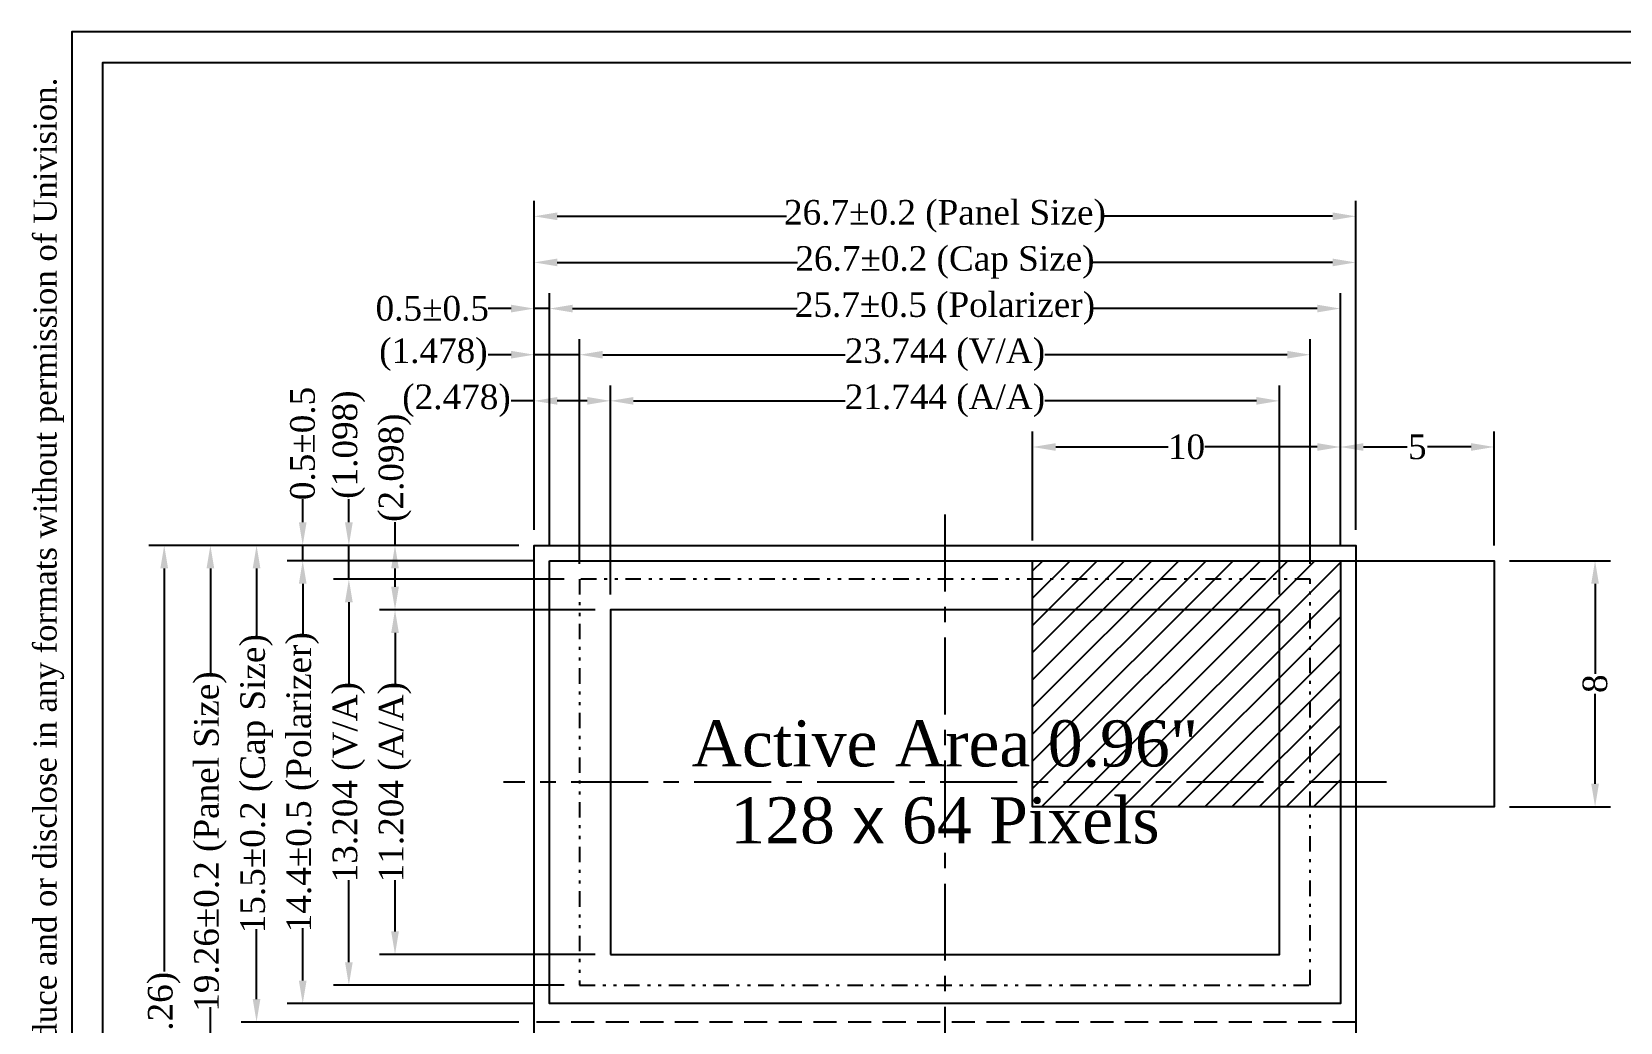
# Model space of a CAD drawing. Extents: x -1 to 152, y 0 to 80.
# Drawn here: x -1.3 to 50.3, y 47.8 to 80 of the extents above; entities that cross this region are included whole.
import ezdxf

# ---------------------------------------------------------------- set-up
doc = ezdxf.new("R2010")
doc.units = 0
doc.header["$MEASUREMENT"] = 0
for name, pattern in [('CENTER', [2, 1.25, -0.25, 0.25, -0.25]), ('DASHED', [0.75, 0.5, -0.25]), ('DIVIDE', [1.25, 0.5, -0.25, 0, -0.25, 0, -0.25])]:
    doc.linetypes.add(name, pattern=pattern)
for name, color, linetype in [('Center', 1, 'CENTER'), ('Dimension', 7, 'Continuous'), ('Frame', 7, 'Continuous'), ('Index', 7, 'Continuous')]:
    doc.layers.add(name, color=color, linetype=linetype)
doc.styles.get("Standard").update_dxf_attribs({"font": 'TIMES.TTF'})
doc.dimstyles.get("Standard").update_dxf_attribs({"dimtxt": 0.18, "dimasz": 0.18, "dimexe": 0.18, "dimexo": 0.0625, "dimgap": 0.09, "dimtad": 0, "dimtih": 1, "dimtoh": 1, "dimdec": 4, "dimzin": 0, "dimdsep": 46, "dimtxsty": 'Standard', "dimcen": 0.09, "dimadec": 0, "dimazin": 0, "dimtfac": 1, "dimtdec": 4, "dimtofl": 0, "dimtmove": 0, "dimatfit": 3, "dimfxl": 0, "dimtolj": 1, "dimtzin": 0, "dimarcsym": 0})

# ---------------------------------------------------------------- blocks, each defined once
blk = doc.blocks.new('*D0')
at = {"layer": 'Defpoints', "color": 0}
for p in [(17.5, 68), (17.5, 61.204), (39.244, 61.204)]:
    blk.add_point(p, dxfattribs=at)
at = {"layer": 'Dimension', "color": 0, "lineweight": -2}
for p, q in [((17.5, 61.704), (17.5, 68.5)), ((39.244, 61.704), (39.244, 68.5)), ((18.25, 68), (25.127, 68)), ((38.494, 68), (31.617, 68))]:
    blk.add_line(p, q, dxfattribs=at)
at = {"layer": 'Dimension', "color": 0}
for points in [[(18.25, 68.125), (18.25, 67.875), (17.5, 68)], [(38.494, 68.125), (38.494, 67.875), (39.244, 68)]]:
    blk.add_solid(points, dxfattribs=at)
at = {"layer": 'Dimension', "color": 0, "insert": (28.372, 68), "char_height": 0.8, "attachment_point": 5}
blk.add_mtext('\\A1;21.744 (A/A)', dxfattribs=at)
blk = doc.blocks.new('*D1')
at = {"layer": 'Defpoints', "color": 0}
for p in [(17.5, 61.204), (10.5, 50), (17.5, 50)]:
    blk.add_point(p, dxfattribs=at)
at = {"layer": 'Dimension', "color": 0, "lineweight": -2}
for p, q in [((17, 61.204), (10, 61.204)), ((10.5, 60.454), (10.5, 58.791)), ((10.5, 50.75), (10.5, 52.413)), ((17, 50), (10, 50))]:
    blk.add_line(p, q, dxfattribs=at)
at = {"layer": 'Dimension', "color": 0}
for points in [[(10.375, 60.454), (10.625, 60.454), (10.5, 61.204)], [(10.375, 50.75), (10.625, 50.75), (10.5, 50)]]:
    blk.add_solid(points, dxfattribs=at)
at = {"layer": 'Dimension', "color": 0, "insert": (10.5, 55.602), "char_height": 0.8, "attachment_point": 5, "rotation": 90}
blk.add_mtext('\\A1;11.204 (A/A)', dxfattribs=at)
blk = doc.blocks.new('*D2')
at = {"layer": 'Defpoints', "color": 0}
for p in [(10.5, 63.302), (15.022, 63.302), (17.5, 61.204)]:
    blk.add_point(p, dxfattribs=at)
at = {"layer": 'Dimension', "color": 0, "lineweight": -2}
for p, q in [((10.5, 63.302), (10.5, 64.052)), ((14.522, 63.302), (10, 63.302)), ((10.5, 61.954), (10.5, 62.552)), ((17, 61.204), (10, 61.204))]:
    blk.add_line(p, q, dxfattribs=at)
at = {"layer": 'Dimension', "color": 0}
for points in [[(10.375, 62.552), (10.625, 62.552), (10.5, 63.302)], [(10.375, 61.954), (10.625, 61.954), (10.5, 61.204)]]:
    blk.add_solid(points, dxfattribs=at)
at = {"layer": 'Dimension', "color": 0, "insert": (10.5, 65.826), "char_height": 0.8, "attachment_point": 5, "rotation": 90}
blk.add_mtext('\\A1;(2.098)', dxfattribs=at)
blk = doc.blocks.new('*D3')
at = {"layer": 'Defpoints', "color": 0}
for p in [(15.022, 68), (15.022, 63.302), (17.5, 61.204)]:
    blk.add_point(p, dxfattribs=at)
at = {"layer": 'Dimension', "color": 0, "lineweight": -2}
for p, q in [((15.022, 63.802), (15.022, 68.5)), ((17.5, 61.704), (17.5, 68.5)), ((15.022, 68), (14.272, 68)), ((16.75, 68), (15.772, 68))]:
    blk.add_line(p, q, dxfattribs=at)
at = {"layer": 'Dimension', "color": 0}
for points in [[(15.772, 68.125), (15.772, 67.875), (15.022, 68)], [(16.75, 68.125), (16.75, 67.875), (17.5, 68)]]:
    blk.add_solid(points, dxfattribs=at)
at = {"layer": 'Dimension', "color": 0, "insert": (12.498, 68), "char_height": 0.8, "attachment_point": 5}
blk.add_mtext('\\A1;(2.478)', dxfattribs=at)
blk = doc.blocks.new('*D4')
at = {"layer": 'Defpoints', "color": 0}
for p in [(15.022, 72.5), (15.022, 63.302), (41.722, 63.302)]:
    blk.add_point(p, dxfattribs=at)
at = {"layer": 'Dimension', "color": 0, "lineweight": -2}
for p, q in [((15.022, 63.802), (15.022, 73)), ((41.722, 63.802), (41.722, 73)), ((15.772, 72.5), (23.585, 72.5)), ((40.972, 72.5), (33.159, 72.5))]:
    blk.add_line(p, q, dxfattribs=at)
at = {"layer": 'Dimension', "color": 0}
for points in [[(15.772, 72.625), (15.772, 72.375), (15.022, 72.5)], [(40.972, 72.625), (40.972, 72.375), (41.722, 72.5)]]:
    blk.add_solid(points, dxfattribs=at)
at = {"layer": 'Dimension', "color": 0, "insert": (28.372, 72.5), "char_height": 0.8, "attachment_point": 5}
blk.add_mtext('\\A1;26.7±0.2 (Cap Size)', dxfattribs=at)
blk = doc.blocks.new('*D5')
at = {"layer": 'Defpoints', "color": 0}
for p in [(15.022, 63.302), (6, 47.802), (15.022, 47.802)]:
    blk.add_point(p, dxfattribs=at)
at = {"layer": 'Dimension', "color": 0, "lineweight": -2}
for p, q in [((14.522, 63.302), (5.5, 63.302)), ((6, 62.552), (6, 60.283)), ((6, 48.552), (6, 50.821)), ((14.522, 47.802), (5.5, 47.802))]:
    blk.add_line(p, q, dxfattribs=at)
at = {"layer": 'Dimension', "color": 0}
for points in [[(5.875, 62.552), (6.125, 62.552), (6, 63.302)], [(5.875, 48.552), (6.125, 48.552), (6, 47.802)]]:
    blk.add_solid(points, dxfattribs=at)
at = {"layer": 'Dimension', "color": 0, "insert": (6, 55.552), "char_height": 0.8, "attachment_point": 5, "rotation": 90}
blk.add_mtext('\\A1;15.5±0.2 (Cap Size)', dxfattribs=at)
blk = doc.blocks.new('*D6')
at = {"layer": 'Defpoints', "color": 0}
for p in [(4.5, 63.302), (15.022, 63.302), (15.022, 44.042)]:
    blk.add_point(p, dxfattribs=at)
at = {"layer": 'Dimension', "color": 0, "lineweight": -2}
for p, q in [((14.522, 63.302), (4, 63.302)), ((4.5, 62.552), (4.5, 59.059)), ((4.5, 44.792), (4.5, 48.285)), ((14.522, 44.042), (4, 44.042))]:
    blk.add_line(p, q, dxfattribs=at)
at = {"layer": 'Dimension', "color": 0}
for points in [[(4.375, 62.552), (4.625, 62.552), (4.5, 63.302)], [(4.375, 44.792), (4.625, 44.792), (4.5, 44.042)]]:
    blk.add_solid(points, dxfattribs=at)
at = {"layer": 'Dimension', "color": 0, "insert": (4.5, 53.672), "char_height": 0.8, "attachment_point": 5, "rotation": 90}
blk.add_mtext('\\A1;19.26±0.2 (Panel Size)', dxfattribs=at)
blk = doc.blocks.new('*D7')
at = {"layer": 'Defpoints', "color": 0}
for p in [(46.222, 66.5), (41.222, 62.802), (46.222, 62.802)]:
    blk.add_point(p, dxfattribs=at)
at = {"layer": 'Dimension', "color": 0, "lineweight": -2}
for p, q in [((41.222, 63.302), (41.222, 67)), ((46.222, 63.302), (46.222, 67)), ((41.972, 66.5), (43.394, 66.5)), ((45.472, 66.5), (44.05, 66.5))]:
    blk.add_line(p, q, dxfattribs=at)
at = {"layer": 'Dimension', "color": 0}
for points in [[(41.972, 66.625), (41.972, 66.375), (41.222, 66.5)], [(45.472, 66.625), (45.472, 66.375), (46.222, 66.5)]]:
    blk.add_solid(points, dxfattribs=at)
at = {"layer": 'Dimension', "color": 0, "insert": (43.722, 66.5), "char_height": 0.8, "attachment_point": 5}
blk.add_mtext('\\A1;5', dxfattribs=at)
blk = doc.blocks.new('*D8')
at = {"layer": 'Defpoints', "color": 0}
for p in [(41.222, 66.5), (31.222, 62.964), (41.222, 62.802)]:
    blk.add_point(p, dxfattribs=at)
at = {"layer": 'Dimension', "color": 0, "lineweight": -2}
for p, q in [((31.222, 63.464), (31.222, 67)), ((41.222, 63.302), (41.222, 67)), ((31.972, 66.5), (35.622, 66.5)), ((40.472, 66.5), (36.822, 66.5))]:
    blk.add_line(p, q, dxfattribs=at)
at = {"layer": 'Dimension', "color": 0}
for points in [[(31.972, 66.625), (31.972, 66.375), (31.222, 66.5)], [(40.472, 66.625), (40.472, 66.375), (41.222, 66.5)]]:
    blk.add_solid(points, dxfattribs=at)
at = {"layer": 'Dimension', "color": 0, "insert": (36.222, 66.5), "char_height": 0.8, "attachment_point": 5}
blk.add_mtext('\\A1;10', dxfattribs=at)
blk = doc.blocks.new('*D9')
at = {"layer": 'Defpoints', "color": 0}
for p in [(46.222, 62.802), (49.5, 62.802), (46.222, 54.802)]:
    blk.add_point(p, dxfattribs=at)
at = {"layer": 'Dimension', "color": 0, "lineweight": -2}
for p, q in [((46.722, 62.802), (50, 62.802)), ((49.5, 62.052), (49.5, 59.128)), ((49.5, 55.552), (49.5, 58.476)), ((46.722, 54.802), (50, 54.802))]:
    blk.add_line(p, q, dxfattribs=at)
at = {"layer": 'Dimension', "color": 0}
for points in [[(49.375, 62.052), (49.625, 62.052), (49.5, 62.802)], [(49.375, 55.552), (49.625, 55.552), (49.5, 54.802)]]:
    blk.add_solid(points, dxfattribs=at)
at = {"layer": 'Dimension', "color": 0, "insert": (49.5, 58.802), "char_height": 0.8, "attachment_point": 5, "rotation": 90}
blk.add_mtext('\\A1;8', dxfattribs=at)
blk = doc.blocks.new('*D11')
at = {"layer": 'Defpoints', "color": 0}
for p in [(16.5, 69.5), (16.5, 62.204), (40.244, 62.204)]:
    blk.add_point(p, dxfattribs=at)
at = {"layer": 'Dimension', "color": 0, "lineweight": -2}
for p, q in [((16.5, 62.704), (16.5, 70)), ((40.244, 62.704), (40.244, 70)), ((17.25, 69.5), (25.127, 69.5)), ((39.494, 69.5), (31.617, 69.5))]:
    blk.add_line(p, q, dxfattribs=at)
at = {"layer": 'Dimension', "color": 0}
for points in [[(17.25, 69.625), (17.25, 69.375), (16.5, 69.5)], [(39.494, 69.625), (39.494, 69.375), (40.244, 69.5)]]:
    blk.add_solid(points, dxfattribs=at)
at = {"layer": 'Dimension', "color": 0, "insert": (28.372, 69.5), "char_height": 0.8, "attachment_point": 5}
blk.add_mtext('\\A1;23.744 (V/A)', dxfattribs=at)
blk = doc.blocks.new('*D12')
at = {"layer": 'Defpoints', "color": 0}
for p in [(15.022, 69.5), (15.022, 63.302), (16.5, 62.204)]:
    blk.add_point(p, dxfattribs=at)
at = {"layer": 'Dimension', "color": 0, "lineweight": -2}
for p, q in [((15.022, 63.802), (15.022, 70)), ((16.5, 62.704), (16.5, 70)), ((14.272, 69.5), (13.522, 69.5)), ((16.5, 69.5), (15.022, 69.5)), ((17.25, 69.5), (18, 69.5))]:
    blk.add_line(p, q, dxfattribs=at)
at = {"layer": 'Dimension', "color": 0}
for points in [[(14.272, 69.625), (14.272, 69.375), (15.022, 69.5)], [(17.25, 69.625), (17.25, 69.375), (16.5, 69.5)]]:
    blk.add_solid(points, dxfattribs=at)
at = {"layer": 'Dimension', "color": 0, "insert": (11.748, 69.5), "char_height": 0.8, "attachment_point": 5}
blk.add_mtext('\\A1;(1.478)', dxfattribs=at)
blk = doc.blocks.new('*D13')
at = {"layer": 'Defpoints', "color": 0}
for p in [(15.522, 71), (15.522, 62.802), (41.222, 62.802)]:
    blk.add_point(p, dxfattribs=at)
at = {"layer": 'Dimension', "color": 0, "lineweight": -2}
for p, q in [((15.522, 63.302), (15.522, 71.5)), ((41.222, 63.302), (41.222, 71.5)), ((16.272, 71), (23.569, 71)), ((40.472, 71), (33.175, 71))]:
    blk.add_line(p, q, dxfattribs=at)
at = {"layer": 'Dimension', "color": 0}
for points in [[(16.272, 71.125), (16.272, 70.875), (15.522, 71)], [(40.472, 71.125), (40.472, 70.875), (41.222, 71)]]:
    blk.add_solid(points, dxfattribs=at)
at = {"layer": 'Dimension', "color": 0, "insert": (28.372, 71), "char_height": 0.8, "attachment_point": 5}
blk.add_mtext('\\A1;25.7±0.5 (Polarizer)', dxfattribs=at)
blk = doc.blocks.new('*D14')
at = {"layer": 'Defpoints', "color": 0}
for p in [(15.022, 71), (15.022, 63.302), (15.522, 62.802)]:
    blk.add_point(p, dxfattribs=at)
at = {"layer": 'Dimension', "color": 0, "lineweight": -2}
for p, q in [((15.022, 63.802), (15.022, 71.5)), ((15.522, 63.302), (15.522, 71.5)), ((14.272, 71), (13.522, 71)), ((15.522, 71), (15.022, 71)), ((16.272, 71), (17.022, 71))]:
    blk.add_line(p, q, dxfattribs=at)
at = {"layer": 'Dimension', "color": 0}
for points in [[(14.272, 71.125), (14.272, 70.875), (15.022, 71)], [(16.272, 71.125), (16.272, 70.875), (15.522, 71)]]:
    blk.add_solid(points, dxfattribs=at)
at = {"layer": 'Dimension', "color": 0, "insert": (11.71, 71), "char_height": 0.8, "attachment_point": 5}
blk.add_mtext('\\A1;0.5±0.5', dxfattribs=at)
blk = doc.blocks.new('*D15')
at = {"layer": 'Defpoints', "color": 0}
for p in [(15.022, 74), (15.022, 63.302), (41.722, 63.302)]:
    blk.add_point(p, dxfattribs=at)
at = {"layer": 'Dimension', "color": 0, "lineweight": -2}
for p, q in [((15.022, 63.802), (15.022, 74.5)), ((41.722, 63.802), (41.722, 74.5)), ((15.772, 74), (23.224, 74)), ((40.972, 74), (33.52, 74))]:
    blk.add_line(p, q, dxfattribs=at)
at = {"layer": 'Dimension', "color": 0}
for points in [[(15.772, 74.125), (15.772, 73.875), (15.022, 74)], [(40.972, 74.125), (40.972, 73.875), (41.722, 74)]]:
    blk.add_solid(points, dxfattribs=at)
at = {"layer": 'Dimension', "color": 0, "insert": (28.372, 74), "char_height": 0.8, "attachment_point": 5}
blk.add_mtext('\\A1;26.7±0.2 (Panel Size)', dxfattribs=at)
blk = doc.blocks.new('*D16')
at = {"layer": 'Defpoints', "color": 0}
for p in [(9, 62.204), (16.5, 62.204), (16.5, 49)]:
    blk.add_point(p, dxfattribs=at)
at = {"layer": 'Dimension', "color": 0, "lineweight": -2}
for p, q in [((16, 62.204), (8.5, 62.204)), ((9, 61.454), (9, 58.791)), ((9, 49.75), (9, 52.413)), ((16, 49), (8.5, 49))]:
    blk.add_line(p, q, dxfattribs=at)
at = {"layer": 'Dimension', "color": 0}
for points in [[(8.875, 61.454), (9.125, 61.454), (9, 62.204)], [(8.875, 49.75), (9.125, 49.75), (9, 49)]]:
    blk.add_solid(points, dxfattribs=at)
at = {"layer": 'Dimension', "color": 0, "insert": (9, 55.602), "char_height": 0.8, "attachment_point": 5, "rotation": 90}
blk.add_mtext('\\A1;13.204 (V/A)', dxfattribs=at)
blk = doc.blocks.new('*D17')
at = {"layer": 'Defpoints', "color": 0}
for p in [(9, 63.302), (15.022, 63.302), (16.5, 62.204)]:
    blk.add_point(p, dxfattribs=at)
at = {"layer": 'Dimension', "color": 0, "lineweight": -2}
for p, q in [((9, 64.052), (9, 64.802)), ((14.522, 63.302), (8.5, 63.302)), ((9, 62.204), (9, 63.302)), ((16, 62.204), (8.5, 62.204)), ((9, 61.454), (9, 60.704))]:
    blk.add_line(p, q, dxfattribs=at)
at = {"layer": 'Dimension', "color": 0}
for points in [[(8.875, 64.052), (9.125, 64.052), (9, 63.302)], [(8.875, 61.454), (9.125, 61.454), (9, 62.204)]]:
    blk.add_solid(points, dxfattribs=at)
at = {"layer": 'Dimension', "color": 0, "insert": (9, 66.576), "char_height": 0.8, "attachment_point": 5, "rotation": 90}
blk.add_mtext('\\A1;(1.098)', dxfattribs=at)
blk = doc.blocks.new('*D18')
at = {"layer": 'Defpoints', "color": 0}
for p in [(7.5, 62.802), (15.522, 62.802), (15.522, 48.402)]:
    blk.add_point(p, dxfattribs=at)
at = {"layer": 'Dimension', "color": 0, "lineweight": -2}
for p, q in [((15.022, 62.802), (7, 62.802)), ((7.5, 62.052), (7.5, 60.349)), ((7.5, 49.152), (7.5, 50.855)), ((15.022, 48.402), (7, 48.402))]:
    blk.add_line(p, q, dxfattribs=at)
at = {"layer": 'Dimension', "color": 0}
for points in [[(7.375, 62.052), (7.625, 62.052), (7.5, 62.802)], [(7.375, 49.152), (7.625, 49.152), (7.5, 48.402)]]:
    blk.add_solid(points, dxfattribs=at)
at = {"layer": 'Dimension', "color": 0, "insert": (7.5, 55.602), "char_height": 0.8, "attachment_point": 5, "rotation": 90}
blk.add_mtext('\\A1;14.4±0.5 (Polarizer)', dxfattribs=at)
blk = doc.blocks.new('*D19')
at = {"layer": 'Defpoints', "color": 0}
for p in [(7.5, 63.302), (15.022, 63.302), (15.522, 62.802)]:
    blk.add_point(p, dxfattribs=at)
at = {"layer": 'Dimension', "color": 0, "lineweight": -2}
for p, q in [((7.5, 64.052), (7.5, 64.802)), ((14.522, 63.302), (7, 63.302)), ((7.5, 62.802), (7.5, 63.302)), ((15.022, 62.802), (7, 62.802)), ((7.5, 62.052), (7.5, 61.302))]:
    blk.add_line(p, q, dxfattribs=at)
at = {"layer": 'Dimension', "color": 0}
for points in [[(7.375, 64.052), (7.625, 64.052), (7.5, 63.302)], [(7.375, 62.052), (7.625, 62.052), (7.5, 62.802)]]:
    blk.add_solid(points, dxfattribs=at)
at = {"layer": 'Dimension', "color": 0, "insert": (7.5, 66.614), "char_height": 0.8, "attachment_point": 5, "rotation": 90}
blk.add_mtext('\\A1;0.5±0.5', dxfattribs=at)
blk = doc.blocks.new('*D20')
at = {"layer": 'Defpoints', "color": 0}
for p in [(3, 63.302), (15.022, 63.302), (17.572, 32.042)]:
    blk.add_point(p, dxfattribs=at)
at = {"layer": 'Dimension', "color": 0, "lineweight": -2}
for p, q in [((14.522, 63.302), (2.5, 63.302)), ((3, 62.552), (3, 49.446)), ((3, 32.792), (3, 45.898)), ((17.072, 32.042), (2.5, 32.042))]:
    blk.add_line(p, q, dxfattribs=at)
at = {"layer": 'Dimension', "color": 0}
for points in [[(2.875, 62.552), (3.125, 62.552), (3, 63.302)], [(2.875, 32.792), (3.125, 32.792), (3, 32.042)]]:
    blk.add_solid(points, dxfattribs=at)
at = {"layer": 'Dimension', "color": 0, "insert": (3, 47.672), "char_height": 0.8, "attachment_point": 5, "rotation": 90}
blk.add_mtext('\\A1;(31.26)', dxfattribs=at)

msp = doc.modelspace()

# ---------------------------------------------------------------- hatches: boundary and pattern name
h = msp.add_hatch()
h.set_pattern_fill('ANSI31', color=4, scale=5, style=0)
h.set_pattern_definition([(45, (-1.114, 0.964), (-0.4419417, 0.4419417), [])])
h.paths.add_polyline_path([(39.258, 61.64), (39.258, 54.802), (41.222, 54.802), (41.222, 62.802), (31.222, 62.802), (31.222, 61.64)])
h.paths.add_polyline_path([(31.222, 61.64), (31.222, 60.64), (38.258, 60.64), (38.258, 54.802), (39.258, 54.802), (39.258, 61.64)])
h.paths.add_polyline_path([(31.222, 60.64), (31.222, 54.802), (38.258, 54.802), (38.258, 60.64)], flags=17)

# ---------------------------------------------------------------- linework, layer by layer
at = {"linetype": 'DASHED', "ltscale": 1.5}
msp.add_lwpolyline([(15.022, 63.302), (41.722, 63.302), (41.722, 47.802), (15.022, 47.802)], close=True, dxfattribs=at)
msp.add_lwpolyline([(15.022, 44.042), (15.022, 63.302), (41.722, 63.302), (41.722, 44.042)], close=True)
at = {"color": 6}
msp.add_lwpolyline([(15.522, 62.802), (41.222, 62.802), (41.222, 48.402), (15.522, 48.402)], close=True, dxfattribs=at)
at = {"color": 4}
msp.add_lwpolyline([(31.222, 62.802), (46.222, 62.802), (46.222, 54.802), (31.222, 54.802)], close=True, dxfattribs=at)
at = {"color": 4, "linetype": 'DIVIDE'}
msp.add_lwpolyline([(16.5, 49), (40.244, 49), (40.244, 62.204), (16.5, 62.204)], close=True, dxfattribs=at)
at = {"color": 5}
msp.add_lwpolyline([(17.5, 50), (39.244, 50), (39.244, 61.204), (17.5, 61.204)], close=True, dxfattribs=at)
at = {"layer": 'Center', "ltscale": 2}
for p, q in [((28.372, 64.302), (28.372, 31.042)), ((42.722, 55.602), (14.022, 55.602))]:
    msp.add_line(p, q, dxfattribs=at)
at = {"layer": 'Frame'}
for points in [[(120, 80), (0, 80), (0, 0), (120, 0)], [(119, 1), (1, 1), (1, 79), (119, 79)]]:
    msp.add_lwpolyline(points, close=True, dxfattribs=at)

# ---------------------------------------------------------------- texts
at = {"layer": 'Frame', "color": 4, "insert": (-0.75, 40), "char_height": 0.75, "attachment_point": 5, "rotation": 90}
msp.add_mtext('{\\fTimes New Roman|b0|i0|c0|p18;The drawing contained herein is the exclusive property of Univision.  It is not allowed to copy, reproduce and or disclose in any formats without permission of Univision.}', dxfattribs=at)
at = {"layer": 'Index', "insert": (28.372, 55.602), "char_height": 1.5, "attachment_point": 5}
msp.add_mtext('Active Area 0.96"\\P128 {\\fArial|b0|i0|c0|p34;x} 64 Pixels', dxfattribs=at)

# ---------------------------------------------------------------- dimensions: what is measured, and where the dimension line sits
at = {"layer": 'Dimension'}
for base, p1, p2, text, override, picture, middle in [((15.022, 74), (41.722, 63.302), (15.022, 63.302), '<> (Panel Size)', {"dimtxt": 0.8, "dimasz": 0.75, "dimexe": 0.5, "dimexo": 0.5, "dimgap": 0.1, "dimtih": 0, "dimtoh": 0, "dimdec": 3, "dimzin": 8, "dimazin": 2, "dimtol": 1, "dimtp": 0.2, "dimtm": 0.2, "dimtzin": 8}, '*D15', (28.372, 74)), ((15.022, 72.5), (41.722, 63.302), (15.022, 63.302), '<> (Cap Size)', {"dimtxt": 0.8, "dimasz": 0.75, "dimexe": 0.5, "dimexo": 0.5, "dimgap": 0.1, "dimtih": 0, "dimtoh": 0, "dimdec": 3, "dimzin": 8, "dimazin": 2, "dimtol": 1, "dimtp": 0.2, "dimtm": 0.2, "dimtzin": 8}, '*D4', (28.372, 72.5)), ((15.522, 71), (41.222, 62.802), (15.522, 62.802), '<> (Polarizer)', {"dimtxt": 0.8, "dimasz": 0.75, "dimexe": 0.5, "dimexo": 0.5, "dimgap": 0.1, "dimtih": 0, "dimtoh": 0, "dimdec": 3, "dimzin": 8, "dimazin": 2, "dimtol": 1, "dimtp": 0.5, "dimtm": 0.5, "dimtofl": 1, "dimtzin": 8}, '*D13', (28.372, 71)), ((16.5, 69.5), (40.244, 62.204), (16.5, 62.204), '<> (V/A)', {"dimtxt": 0.8, "dimasz": 0.75, "dimexe": 0.5, "dimexo": 0.5, "dimgap": 0.1, "dimtih": 0, "dimtoh": 0, "dimdec": 3, "dimzin": 8, "dimazin": 2, "dimtzin": 8}, '*D11', (28.372, 69.5)), ((15.022, 69.5), (16.5, 62.204), (15.022, 63.302), '(<>)', {"dimtxt": 0.8, "dimasz": 0.75, "dimexe": 0.5, "dimexo": 0.5, "dimgap": 0.1, "dimtih": 0, "dimtoh": 0, "dimdec": 3, "dimzin": 8, "dimazin": 2, "dimtofl": 1, "dimtzin": 8}, '*D12', (11.74817, 69.5)), ((17.5, 68), (39.244, 61.204), (17.5, 61.204), '<> (A/A)', {"dimtxt": 0.8, "dimasz": 0.75, "dimexe": 0.5, "dimexo": 0.5, "dimgap": 0.1, "dimtih": 0, "dimtoh": 0, "dimdec": 3, "dimzin": 8, "dimazin": 2, "dimtzin": 8}, '*D0', (28.372, 68)), ((15.022, 68), (17.5, 61.204), (15.022, 63.302), '(<>)', {"dimtxt": 0.8, "dimasz": 0.75, "dimexe": 0.5, "dimexo": 0.5, "dimgap": 0.1, "dimtih": 0, "dimtoh": 0, "dimdec": 3, "dimzin": 8, "dimazin": 2, "dimtzin": 8}, '*D3', (12.49817, 68))]:
    dim = msp.add_linear_dim(base=base, p1=p1, p2=p2, text=text, dimstyle='Standard', override=override, dxfattribs=at)
    dim.commit()
    dim.dimension.update_dxf_attribs({"geometry": picture, "text_midpoint": middle})
dim = msp.add_linear_dim(base=(15.022, 71), p1=(15.522, 62.802), p2=(15.022, 63.302), dimstyle='Standard', override={"dimtxt": 0.8, "dimasz": 0.75, "dimexe": 0.5, "dimexo": 0.5, "dimgap": 0.1, "dimtih": 0, "dimtoh": 0, "dimdec": 3, "dimzin": 8, "dimazin": 2, "dimtol": 1, "dimtp": 0.5, "dimtm": 0.5, "dimtofl": 1, "dimtzin": 8}, dxfattribs=at)
dim.commit()
dim.dimension.update_dxf_attribs({"geometry": '*D14', "text_midpoint": (11.71039, 71)})
for base, p1, p2, angle, override, picture, middle in [((7.5, 63.302), (15.522, 62.802), (15.022, 63.302), 90, {"dimtxt": 0.8, "dimasz": 0.75, "dimexe": 0.5, "dimexo": 0.5, "dimgap": 0.1, "dimtih": 0, "dimtoh": 0, "dimdec": 3, "dimzin": 8, "dimazin": 2, "dimtol": 1, "dimtp": 0.5, "dimtm": 0.5, "dimtofl": 1, "dimtzin": 8}, '*D19', (7.5, 66.61361)), ((41.222, 66.5), (31.222, 62.964), (41.222, 62.802), 180, {"dimtxt": 0.8, "dimasz": 0.75, "dimexe": 0.5, "dimexo": 0.5, "dimgap": 0.1, "dimtih": 0, "dimtoh": 0, "dimdec": 3, "dimzin": 8, "dimazin": 2, "dimtzin": 8}, '*D8', (36.222, 66.5)), ((46.222, 66.5), (41.222, 62.802), (46.222, 62.802), 180, {"dimtxt": 0.8, "dimasz": 0.75, "dimexe": 0.5, "dimexo": 0.5, "dimgap": 0.1, "dimtih": 0, "dimtoh": 0, "dimdec": 3, "dimzin": 8, "dimazin": 2, "dimtzin": 8}, '*D7', (43.722, 66.5)), ((49.5, 62.802), (46.222, 54.802), (46.222, 62.802), 90, {"dimtxt": 0.8, "dimasz": 0.75, "dimexe": 0.5, "dimexo": 0.5, "dimgap": 0.1, "dimtih": 0, "dimtoh": 0, "dimdec": 3, "dimzin": 8, "dimazin": 2, "dimtzin": 8}, '*D9', (49.5, 58.802))]:
    dim = msp.add_linear_dim(base=base, p1=p1, p2=p2, angle=angle, dimstyle='Standard', override=override, dxfattribs=at)
    dim.commit()
    dim.dimension.update_dxf_attribs({"geometry": picture, "text_midpoint": middle})
for base, p1, p2, text, override, picture, middle in [((9, 63.302), (16.5, 62.204), (15.022, 63.302), '(<>)', {"dimtxt": 0.8, "dimasz": 0.75, "dimexe": 0.5, "dimexo": 0.5, "dimgap": 0.1, "dimtih": 0, "dimtoh": 0, "dimdec": 3, "dimzin": 8, "dimazin": 2, "dimtofl": 1, "dimtzin": 8}, '*D17', (9, 66.57583)), ((10.5, 63.302), (17.5, 61.204), (15.022, 63.302), '(<>)', {"dimtxt": 0.8, "dimasz": 0.75, "dimexe": 0.5, "dimexo": 0.5, "dimgap": 0.1, "dimtih": 0, "dimtoh": 0, "dimdec": 3, "dimzin": 8, "dimazin": 2, "dimtofl": 1, "dimtzin": 8}, '*D2', (10.5, 65.82583)), ((3, 63.302), (17.572, 32.042), (15.022, 63.302), '(<>)', {"dimtxt": 0.8, "dimasz": 0.75, "dimexe": 0.5, "dimexo": 0.5, "dimgap": 0.1, "dimtih": 0, "dimtoh": 0, "dimdec": 3, "dimzin": 8, "dimazin": 2, "dimtzin": 8}, '*D20', (3, 47.672)), ((4.5, 63.302), (15.022, 44.042), (15.022, 63.302), '<> (Panel Size)', {"dimtxt": 0.8, "dimasz": 0.75, "dimexe": 0.5, "dimexo": 0.5, "dimgap": 0.1, "dimtih": 0, "dimtoh": 0, "dimdec": 3, "dimzin": 8, "dimazin": 2, "dimtol": 1, "dimtp": 0.2, "dimtm": 0.2, "dimtzin": 8}, '*D6', (4.5, 53.672)), ((6, 47.802), (15.022, 63.302), (15.022, 47.802), '<> (Cap Size)', {"dimtxt": 0.8, "dimasz": 0.75, "dimexe": 0.5, "dimexo": 0.5, "dimgap": 0.1, "dimtih": 0, "dimtoh": 0, "dimdec": 3, "dimzin": 8, "dimazin": 2, "dimtol": 1, "dimtp": 0.2, "dimtm": 0.2, "dimtzin": 8}, '*D5', (6, 55.552)), ((7.5, 62.802), (15.522, 48.402), (15.522, 62.802), '<> (Polarizer)', {"dimtxt": 0.8, "dimasz": 0.75, "dimexe": 0.5, "dimexo": 0.5, "dimgap": 0.1, "dimtih": 0, "dimtoh": 0, "dimdec": 3, "dimzin": 8, "dimazin": 2, "dimtol": 1, "dimtp": 0.5, "dimtm": 0.5, "dimtofl": 1, "dimtzin": 8}, '*D18', (7.5, 55.602)), ((9, 62.204), (16.5, 49), (16.5, 62.204), '<> (V/A)', {"dimtxt": 0.8, "dimasz": 0.75, "dimexe": 0.5, "dimexo": 0.5, "dimgap": 0.1, "dimtih": 0, "dimtoh": 0, "dimdec": 3, "dimzin": 8, "dimazin": 2, "dimtzin": 8}, '*D16', (9, 55.602)), ((10.5, 50), (17.5, 61.204), (17.5, 50), '<> (A/A)', {"dimtxt": 0.8, "dimasz": 0.75, "dimexe": 0.5, "dimexo": 0.5, "dimgap": 0.1, "dimtih": 0, "dimtoh": 0, "dimdec": 3, "dimzin": 8, "dimazin": 2, "dimtzin": 8}, '*D1', (10.5, 55.602))]:
    dim = msp.add_linear_dim(base=base, p1=p1, p2=p2, angle=90, text=text, dimstyle='Standard', override=override, dxfattribs=at)
    dim.commit()
    dim.dimension.update_dxf_attribs({"geometry": picture, "text_midpoint": middle})

doc.saveas('drawing.dxf')
